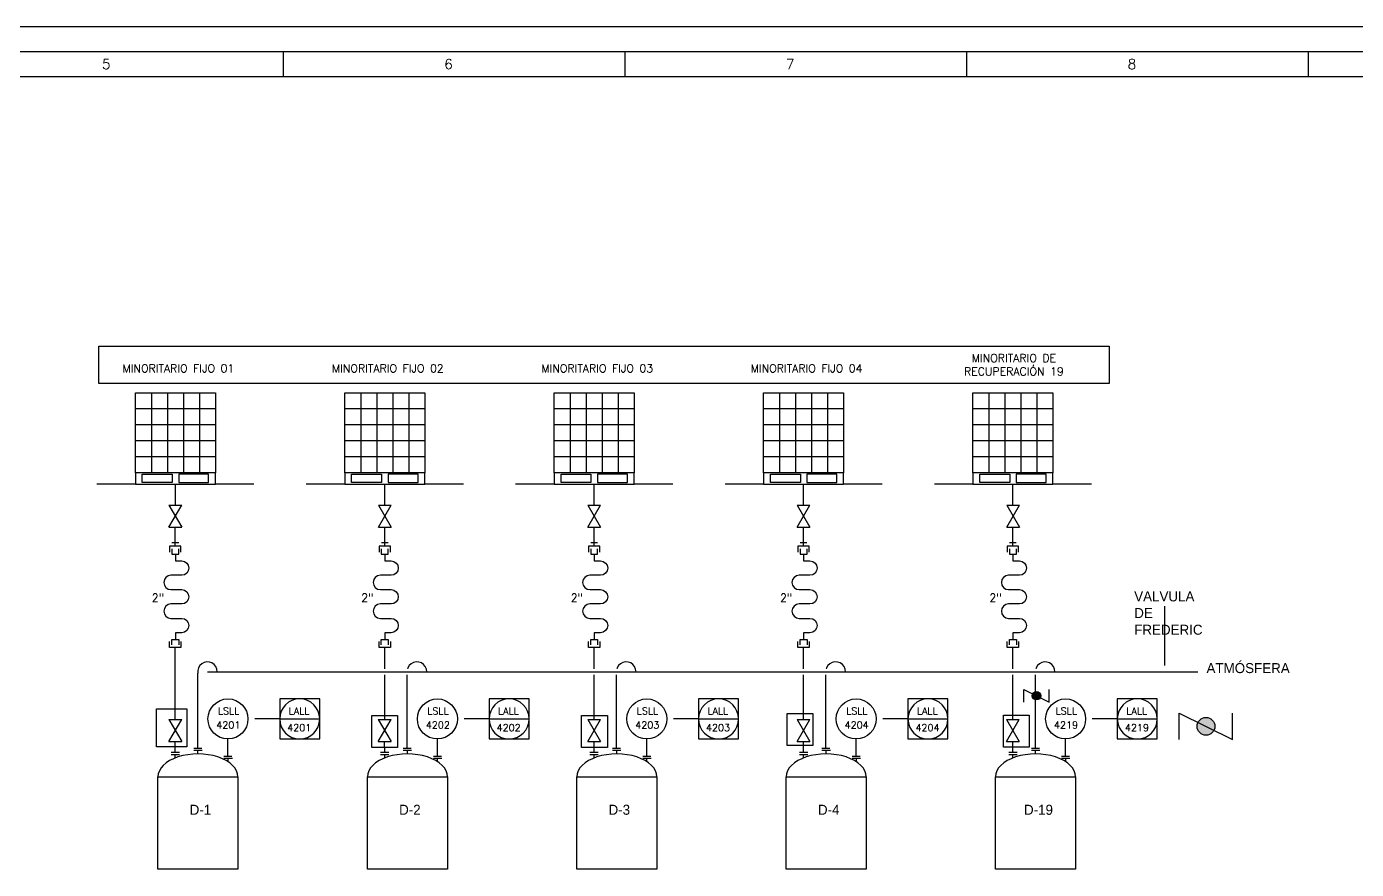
# Model space of a CAD drawing. Header units: millimetres. Extents: x -141 to 426, y 1 to 299.
# Drawn here: x 155.9 to 288.8, y 214.9 to 299.2 of the extents above; entities that cross this region are included whole.
import ezdxf
from ezdxf.enums import TextEntityAlignment as Align

# ---------------------------------------------------------------- set-up
doc = ezdxf.new("R2010")
doc.units = ezdxf.units.MM
doc.set_wipeout_variables(frame=1)
doc.linetypes.add('TRAZOS', pattern=[0.75, 0.5, -0.25])
for name, color, linetype in [('CAJETIN', 1, 'Continuous'), ('FORMATO', 7, 'Continuous'), ('INSTRUMENTOS', 1, 'Continuous'), ('TEXTO-VALVULAS Y ACCESORIOS', 7, 'Continuous'), ('TUBERIA', 5, 'Continuous'), ('VALVULAS Y ACCESORIOS', 1, 'Continuous')]:
    doc.layers.add(name, color=color, linetype=linetype)
doc.styles.add('PY', font='ROMANS.shx')
doc.styles.add('PY1', font='ROMANS.shx', dxfattribs={"width": 0.8})
doc.linetypes.add('SEÑAL_MECANICA2', pattern='A,4.411183,["o",PY,S=4.130212,R=360,X=0,Y=-1.374288],0.588817,-0.374158,["",PY,S=2,R=360,X=0,Y=-0.688262],-2.183682', length=7.55784)

# ---------------------------------------------------------------- blocks, each defined once
blk = doc.blocks.new('SEÑAL CIR')
at = {"color": 1}
blk.add_circle((0, 5.7), 5.7, dxfattribs=at)
at = {"layer": 'INSTRUMENTOS', "linetype": 'Continuous', "style": 'PY', "flags": 4}
for p in [(0.18, 6.94), (0.13, 2.95)]:
    blk.add_attdef('---', text='', height=2, dxfattribs=at).set_placement(p, align=Align.CENTER)
blk = doc.blocks.new('SEÑAL CIRCU MARCO')
at = {"color": 1, "linetype": 'Continuous', "ltscale": 0.5}
blk.add_line((5.7, 5.7), (-5.7, 5.7), dxfattribs=at)
at = {"color": 1, "flags": 128}
blk.add_lwpolyline([(5.7, 0), (-5.7, 0), (-5.7, 11.4), (5.7, 11.4)], close=True, dxfattribs=at)
at = {"color": 1}
blk.add_circle((0, 5.7), 5.7, dxfattribs=at)
at = {"style": 'PY'}
for tag, p in [('XXX', (0.18, 7.98)), ('YYY', (0.13, 3.24))]:
    blk.add_attdef(tag, text='', height=2, dxfattribs=at).set_placement(p, align=Align.MIDDLE)
blk = doc.blocks.new('MARCO-A1')
at = {"layer": 'FORMATO', "color": 5}
for p, q in [((352.08, 589), (352.08, 584)), ((420.5, 589), (420.5, 584)), ((488.92, 589), (488.92, 584)), ((557.33, 589), (557.33, 584))]:
    blk.add_line(p, q, dxfattribs=at)
at = {"layer": 'FORMATO', "color": 1}
blk.add_lwpolyline([(0, 594), (841, 594), (841, 0), (0, 0)], close=True, dxfattribs=at)
at = {"layer": 'FORMATO', "color": 5}
blk.add_lwpolyline([(5, 589), (836, 589), (836, 5), (5, 5)], close=True, dxfattribs=at)
at = {"layer": 'FORMATO', "color": 8, "linetype": 'Continuous'}
blk.add_lwpolyline([(10, 584), (831, 584), (831, 10), (10, 10)], close=True, dxfattribs=at)
at = {"layer": 'FORMATO', "color": 1, "style": 'PY'}
for s, p in [('5', (315.82, 585.5)), ('6', (384.34, 585.5)), ('7', (452.75, 585.5)), ('8', (521.17, 585.5))]:
    blk.add_text(s, height=2, dxfattribs=at).set_placement(p)
blk = doc.blocks.new('VALV DE MARIPOSA')
at = {"layer": 'VALVULAS Y ACCESORIOS'}
h = blk.add_hatch(color=256, dxfattribs=at)
edge = h.paths.add_edge_path()
edge.add_arc((2.67, 0), 0.889, 0, 360)
at = {"layer": 'VALVULAS Y ACCESORIOS', "flags": 128}
blk.add_lwpolyline([(0, -1.33), (0, 1.33), (5.33, -1.33), (5.33, 1.33)], dxfattribs=at)
at = {"layer": 'VALVULAS Y ACCESORIOS'}
blk.add_circle((2.67, 0), 0.889, dxfattribs=at)
at = {"layer": 'TEXTO-VALVULAS Y ACCESORIOS', "linetype": 'SEÑAL_MECANICA2', "style": 'PY1', "width": 0.8}
blk.add_attdef('REF.', text='', height=2, dxfattribs=at).set_placement((2.94, -3.07), align=Align.MIDDLE)

msp = doc.modelspace()

# ---------------------------------------------------------------- linework, layer by layer
for p, q in [((168.34, 262.57), (168.34, 254.57)), ((169.94, 262.57), (169.94, 254.57)), ((171.54, 262.57), (171.54, 254.57)), ((173.14, 262.57), (173.14, 254.57)), ((189.28, 262.57), (189.28, 254.57)), ((190.88, 262.57), (190.88, 254.57)), ((192.48, 262.57), (192.48, 254.57)), ((194.08, 262.57), (194.08, 254.57)), ((210.22, 262.57), (210.22, 254.57)), ((211.82, 262.57), (211.82, 254.57)), ((213.42, 262.57), (213.42, 254.57)), ((215.02, 262.57), (215.02, 254.57)), ((231.16, 262.57), (231.16, 254.57)), ((232.76, 262.57), (232.76, 254.57)), ((234.36, 262.57), (234.36, 254.57)), ((235.96, 262.57), (235.96, 254.57)), ((252.09, 262.57), (252.09, 254.57)), ((253.69, 262.57), (253.69, 254.57)), ((255.29, 262.57), (255.29, 254.57)), ((256.89, 262.57), (256.89, 254.57)), ((174.74, 260.97), (166.74, 260.97)), ((195.68, 260.97), (187.68, 260.97)), ((216.62, 260.97), (208.62, 260.97)), ((237.56, 260.97), (229.56, 260.97)), ((258.49, 260.97), (250.49, 260.97)), ((174.74, 259.37), (166.74, 259.37)), ((195.68, 259.37), (187.68, 259.37)), ((216.62, 259.37), (208.62, 259.37)), ((237.56, 259.37), (229.56, 259.37)), ((258.49, 259.37), (250.49, 259.37)), ((174.74, 257.77), (166.74, 257.77)), ((195.68, 257.77), (187.68, 257.77)), ((216.62, 257.77), (208.62, 257.77)), ((237.56, 257.77), (229.56, 257.77)), ((258.49, 257.77), (250.49, 257.77)), ((174.74, 256.17), (166.74, 256.17)), ((195.68, 256.17), (187.68, 256.17)), ((216.62, 256.17), (208.62, 256.17)), ((237.56, 256.17), (229.56, 256.17)), ((258.49, 256.17), (250.49, 256.17)), ((166.74, 253.45), (162.88, 253.45)), ((178.6, 253.45), (174.74, 253.45)), ((187.68, 253.45), (183.82, 253.45)), ((199.54, 253.45), (195.68, 253.45)), ((208.62, 253.45), (204.76, 253.45)), ((220.48, 253.45), (216.62, 253.45)), ((229.56, 253.45), (225.7, 253.45)), ((241.41, 253.45), (237.56, 253.45)), ((250.49, 253.45), (246.64, 253.45)), ((262.35, 253.45), (258.49, 253.45))]:
    msp.add_line(p, q)
at = {"color": 1}
for p, q in [((170.74, 251.34), (170.74, 253.45)), ((191.68, 251.34), (191.68, 253.45)), ((212.62, 251.34), (212.62, 253.45)), ((233.56, 251.34), (233.56, 253.45)), ((254.49, 251.34), (254.49, 253.45)), ((170.1, 249.14), (171.38, 251.34)), ((170.1, 251.34), (171.38, 249.14)), ((170.1, 251.34), (171.38, 251.34)), ((191.04, 249.14), (192.31, 251.34)), ((191.04, 251.34), (192.31, 249.14)), ((191.04, 251.34), (192.31, 251.34)), ((211.98, 249.14), (213.25, 251.34)), ((211.98, 251.34), (213.25, 249.14)), ((211.98, 251.34), (213.25, 251.34)), ((232.92, 249.14), (234.19, 251.34)), ((232.92, 251.34), (234.19, 249.14)), ((232.92, 251.34), (234.19, 251.34)), ((253.86, 249.14), (255.13, 251.34)), ((253.86, 251.34), (255.13, 249.14)), ((253.86, 251.34), (255.13, 251.34)), ((170.1, 249.14), (171.38, 249.14)), ((170.73, 247.23), (170.73, 249.14)), ((191.04, 249.14), (192.31, 249.14)), ((191.67, 247.23), (191.67, 249.14)), ((211.98, 249.14), (213.25, 249.14)), ((212.61, 247.23), (212.61, 249.14)), ((232.92, 249.14), (234.19, 249.14)), ((233.55, 247.23), (233.55, 249.14)), ((253.86, 249.14), (255.13, 249.14)), ((254.49, 247.23), (254.49, 249.14)), ((170.4, 247.59), (171.07, 247.59)), ((191.34, 247.59), (192.01, 247.59)), ((212.28, 247.59), (212.94, 247.59)), ((233.21, 247.59), (233.88, 247.59)), ((254.15, 247.59), (254.82, 247.59)), ((170.73, 229.91), (170.73, 237.12)), ((191.67, 229.91), (191.67, 237.12)), ((212.61, 229.91), (212.61, 237.12)), ((233.55, 229.91), (233.55, 237.12)), ((254.48, 229.91), (254.48, 237.12)), ((172.98, 227), (172.98, 234.54)), ((193.92, 227), (193.92, 234.54)), ((214.86, 227), (214.86, 234.54)), ((235.79, 227), (235.79, 234.54)), ((256.73, 227), (256.73, 234.54)), ((170.09, 227.7), (171.37, 229.91)), ((170.09, 229.91), (171.37, 227.7)), ((170.09, 229.91), (171.37, 229.91)), ((191.03, 227.7), (192.3, 229.91)), ((191.03, 229.91), (192.3, 227.7)), ((191.03, 229.91), (192.3, 229.91)), ((211.97, 227.7), (213.24, 229.91)), ((211.97, 229.91), (213.24, 227.7)), ((211.97, 229.91), (213.24, 229.91)), ((232.91, 227.7), (234.18, 229.91)), ((232.91, 229.91), (234.18, 227.7)), ((232.91, 229.91), (234.18, 229.91)), ((253.85, 227.7), (255.12, 229.91)), ((253.85, 229.91), (255.12, 227.7)), ((253.85, 229.91), (255.12, 229.91)), ((170.09, 227.7), (171.37, 227.7)), ((170.73, 226.64), (170.72, 227.7)), ((176, 226.22), (176, 227.97)), ((191.03, 227.7), (192.3, 227.7)), ((191.67, 226.64), (191.66, 227.7)), ((196.94, 226.22), (196.94, 227.97)), ((211.97, 227.7), (213.24, 227.7)), ((212.61, 226.64), (212.6, 227.7)), ((217.88, 226.22), (217.88, 227.97)), ((232.91, 227.7), (234.18, 227.7)), ((233.55, 226.64), (233.54, 227.7)), ((238.81, 226.22), (238.81, 227.97)), ((253.85, 227.7), (255.12, 227.7)), ((254.48, 226.64), (254.48, 227.7)), ((259.75, 226.22), (259.75, 227.97)), ((170.31, 226.64), (171.15, 226.64)), ((170.31, 226.42), (171.15, 226.42)), ((170.73, 226.04), (170.73, 226.42)), ((172.58, 226.85), (173.42, 226.85)), ((173, 226.47), (173, 226.85)), ((175.6, 226.06), (176.44, 226.06)), ((176.02, 225.69), (176.02, 226.06)), ((191.25, 226.64), (192.09, 226.64)), ((191.25, 226.42), (192.09, 226.42)), ((191.67, 226.04), (191.67, 226.42)), ((193.52, 226.85), (194.36, 226.85)), ((193.94, 226.47), (193.94, 226.85)), ((196.54, 226.06), (197.37, 226.06)), ((196.96, 225.69), (196.96, 226.06)), ((212.19, 226.64), (213.03, 226.64)), ((212.19, 226.42), (213.03, 226.42)), ((212.61, 226.04), (212.61, 226.42)), ((214.46, 226.85), (215.29, 226.85)), ((214.88, 226.47), (214.88, 226.85)), ((217.48, 226.06), (218.31, 226.06)), ((217.89, 225.69), (217.89, 226.06)), ((233.13, 226.64), (233.97, 226.64)), ((233.13, 226.42), (233.97, 226.42)), ((233.55, 226.04), (233.55, 226.42)), ((235.39, 226.85), (236.23, 226.85)), ((235.81, 226.47), (235.81, 226.85)), ((238.41, 226.06), (239.25, 226.06)), ((238.83, 225.69), (238.83, 226.06)), ((254.07, 226.64), (254.9, 226.64)), ((254.07, 226.42), (254.9, 226.42)), ((254.48, 226.04), (254.48, 226.42)), ((256.33, 226.85), (257.17, 226.85)), ((256.75, 226.47), (256.75, 226.85)), ((259.35, 226.06), (260.19, 226.06)), ((259.77, 225.69), (259.77, 226.06))]:
    msp.add_line(p, q, dxfattribs=at)
at = {"color": 2}
msp.add_line((269.64, 241.25), (269.64, 235.31), dxfattribs=at)
for points in [[(163.09, 267.22), (264.12, 267.22), (264.12, 263.51), (163.09, 263.51)], [(168.84, 230.97), (171.89, 230.97), (171.89, 227.18), (168.84, 227.18)], [(190.38, 230.31), (192.95, 230.31), (192.95, 227.11), (190.38, 227.11)], [(211.36, 230.31), (213.93, 230.31), (213.93, 227.11), (211.36, 227.11)], [(231.92, 230.5), (234.49, 230.5), (234.49, 227.3), (231.92, 227.3)], [(253.53, 230.35), (256.1, 230.35), (256.1, 227.15), (253.53, 227.15)]]:
    msp.add_lwpolyline(points, close=True, dxfattribs=at)
for points in [[(174.74, 254.57), (166.74, 254.57), (166.74, 262.57), (174.74, 262.57)], [(195.68, 254.57), (187.68, 254.57), (187.68, 262.57), (195.68, 262.57)], [(216.62, 254.57), (208.62, 254.57), (208.62, 262.57), (216.62, 262.57)], [(237.56, 254.57), (229.56, 254.57), (229.56, 262.57), (237.56, 262.57)], [(258.49, 254.57), (250.49, 254.57), (250.49, 262.57), (258.49, 262.57)], [(174.74, 254.57), (166.74, 254.57), (166.74, 253.45), (174.74, 253.45)], [(167.42, 254.43), (170.41, 254.43), (170.41, 253.59), (167.42, 253.59)], [(174.06, 254.43), (171.07, 254.43), (171.07, 253.59), (174.06, 253.59)], [(195.68, 254.57), (187.68, 254.57), (187.68, 253.45), (195.68, 253.45)], [(188.36, 254.43), (191.35, 254.43), (191.35, 253.59), (188.36, 253.59)], [(195, 254.43), (192.01, 254.43), (192.01, 253.59), (195, 253.59)], [(216.62, 254.57), (208.62, 254.57), (208.62, 253.45), (216.62, 253.45)], [(209.3, 254.43), (212.29, 254.43), (212.29, 253.59), (209.3, 253.59)], [(215.94, 254.43), (212.94, 254.43), (212.94, 253.59), (215.94, 253.59)], [(237.56, 254.57), (229.56, 254.57), (229.56, 253.45), (237.56, 253.45)], [(230.24, 254.43), (233.23, 254.43), (233.23, 253.59), (230.24, 253.59)], [(236.87, 254.43), (233.88, 254.43), (233.88, 253.59), (236.87, 253.59)], [(258.49, 254.57), (250.49, 254.57), (250.49, 253.45), (258.49, 253.45)], [(251.18, 254.43), (254.17, 254.43), (254.17, 253.59), (251.18, 253.59)], [(257.81, 254.43), (254.82, 254.43), (254.82, 253.59), (257.81, 253.59)], [(169, 224.19), (177, 224.19), (177, 214.94), (169, 214.94)], [(189.94, 224.19), (197.94, 224.19), (197.94, 214.94), (189.94, 214.94)], [(210.87, 224.19), (218.88, 224.19), (218.88, 214.94), (210.87, 214.94)], [(231.81, 224.19), (239.81, 224.19), (239.81, 214.94), (231.81, 214.94)], [(252.75, 224.19), (260.75, 224.19), (260.75, 214.94), (252.75, 214.94)]]:
    msp.add_lwpolyline(points, close=True)
at = {"color": 1, "flags": 128}
for points in [[(171.3, 246.63), (171.3, 247.23), (170.16, 247.23), (170.16, 246.63)], [(192.24, 246.63), (192.24, 247.23), (191.1, 247.23), (191.1, 246.63)], [(213.18, 246.63), (213.18, 247.23), (212.04, 247.23), (212.04, 246.63)], [(234.12, 246.63), (234.12, 247.23), (232.98, 247.23), (232.98, 246.63)], [(255.05, 246.63), (255.05, 247.23), (253.91, 247.23), (253.91, 246.63)], [(171.3, 237.72), (171.3, 237.12), (170.16, 237.12), (170.16, 237.72)], [(192.24, 237.72), (192.24, 237.12), (191.1, 237.12), (191.1, 237.72)], [(213.18, 237.72), (213.18, 237.12), (212.04, 237.12), (212.04, 237.72)], [(234.12, 237.72), (234.12, 237.12), (232.98, 237.12), (232.98, 237.72)], [(255.05, 237.72), (255.05, 237.12), (253.91, 237.12), (253.91, 237.72)]]:
    msp.add_lwpolyline(points, dxfattribs=at)
at = {"color": 1}
for centre in [(173.95, 234.69), (194.89, 234.69), (215.82, 234.69), (236.76, 234.69), (257.7, 234.69)]:
    msp.add_arc(centre, 0.98, 0, 188.8416, dxfattribs=at)
for centre in [(173, 224.19), (193.94, 224.19), (214.88, 224.19), (235.81, 224.19), (256.75, 224.19)]:
    msp.add_ellipse(centre, major_axis=(4, 0), ratio=0.569877, start_param=0, end_param=3.141593)
at = {"layer": 'CAJETIN', "color": 1, "linetype": 'TRAZOS', "ltscale": 5}
for p, q in [((181.17, 229.97), (178, 229.97)), ((202.11, 229.97), (198.94, 229.97)), ((223.05, 229.97), (219.88, 229.97)), ((243.98, 229.97), (240.81, 229.97)), ((264.92, 229.97), (261.75, 229.97))]:
    msp.add_line(p, q, dxfattribs=at)
at = {"layer": 'INSTRUMENTOS', "color": 1, "ltscale": 0.1, "flags": 128}
for points in [[(170.39, 246.96), (170.39, 246.44), (171.08, 246.44), (171.08, 246.96)], [(191.33, 246.96), (191.33, 246.44), (192.02, 246.44), (192.02, 246.96)], [(212.27, 246.96), (212.27, 246.44), (212.96, 246.44), (212.96, 246.96)], [(233.21, 246.96), (233.21, 246.44), (233.9, 246.44), (233.9, 246.96)], [(254.15, 246.96), (254.15, 246.44), (254.84, 246.44), (254.84, 246.96)], [(170.39, 237.39), (170.39, 237.91), (171.08, 237.91), (171.08, 237.39)], [(191.33, 237.39), (191.33, 237.91), (192.02, 237.91), (192.02, 237.39)], [(212.27, 237.39), (212.27, 237.91), (212.96, 237.91), (212.96, 237.39)], [(233.21, 237.39), (233.21, 237.91), (233.9, 237.91), (233.9, 237.39)], [(254.15, 237.39), (254.15, 237.91), (254.84, 237.91), (254.84, 237.39)]]:
    msp.add_lwpolyline(points, dxfattribs=at)
at = {"layer": 'TUBERIA', "color": 5, "linetype": 'Continuous', "flags": 128}
for points in [[(170.74, 246.44), (170.74, 245.76), (171.37, 245.76, -1), (171.37, 244.33), (170.3, 244.33, 1), (170.3, 242.89), (171.37, 242.89, -1), (171.37, 241.46), (170.3, 241.46, 1), (170.3, 240.02), (171.37, 240.02, -1), (171.37, 238.59), (170.74, 238.59), (170.74, 237.91)], [(191.68, 246.44), (191.68, 245.76), (192.31, 245.76, -1), (192.31, 244.33), (191.24, 244.33, 1), (191.24, 242.89), (192.31, 242.89, -1), (192.31, 241.46), (191.24, 241.46, 1), (191.24, 240.02), (192.31, 240.02, -1), (192.31, 238.59), (191.68, 238.59), (191.68, 237.91)], [(212.61, 246.44), (212.61, 245.76), (213.25, 245.76, -1), (213.25, 244.33), (212.18, 244.33, 1), (212.18, 242.89), (213.25, 242.89, -1), (213.25, 241.46), (212.18, 241.46, 1), (212.18, 240.02), (213.25, 240.02, -1), (213.25, 238.59), (212.61, 238.59), (212.61, 237.91)], [(233.55, 246.44), (233.55, 245.76), (234.19, 245.76, -1), (234.19, 244.33), (233.11, 244.33, 1), (233.11, 242.89), (234.19, 242.89, -1), (234.19, 241.46), (233.11, 241.46, 1), (233.11, 240.02), (234.19, 240.02, -1), (234.19, 238.59), (233.55, 238.59), (233.55, 237.91)], [(254.49, 246.44), (254.49, 245.76), (255.13, 245.76, -1), (255.13, 244.33), (254.05, 244.33, 1), (254.05, 242.89), (255.13, 242.89, -1), (255.13, 241.46), (254.05, 241.46, 1), (254.05, 240.02), (255.13, 240.02, -1), (255.13, 238.59), (254.49, 238.59), (254.49, 237.91)]]:
    msp.add_lwpolyline(points, format="xyb", dxfattribs=at)
at = {"layer": 'VALVULAS Y ACCESORIOS', "ltscale": 0.1}
for p, q in [((173.38, 227), (172.58, 227)), ((176.4, 226.22), (175.6, 226.22)), ((194.32, 227), (193.52, 227)), ((197.34, 226.22), (196.54, 226.22)), ((215.26, 227), (214.46, 227)), ((218.28, 226.22), (217.48, 226.22)), ((236.19, 227), (235.39, 227)), ((239.21, 226.22), (238.41, 226.22)), ((257.13, 227), (256.33, 227)), ((260.15, 226.22), (259.35, 226.22))]:
    msp.add_line(p, q, dxfattribs=at)

# ---------------------------------------------------------------- block references
at = {"linetype": 'Continuous', "xscale": 0.4787717438991631, "yscale": 0.4787717438991631, "zscale": 0.4787717438991631}
msp.add_blockref('VALV DE MARIPOSA', (255.56, 232.29), dxfattribs=at)
at = {"linetype": 'Continuous'}
ref = msp.add_blockref('SEÑAL CIR', (176, 227.97), dxfattribs=dict(at, xscale=0.3508399999999711, yscale=0.3508399999999711, zscale=0.3508399999999711))
ref.add_attrib('---', 'LSLL', dxfattribs={"layer": 'INSTRUMENTOS', "color": 7, "linetype": 'Continuous', "height": 0.702, "rotation": 360, "style": 'PY'}).set_placement((176.06, 230.41), align=Align.CENTER)
ref.add_attrib('---', '4201', dxfattribs={"layer": 'INSTRUMENTOS', "color": 7, "linetype": 'Continuous', "height": 0.702, "rotation": 360, "style": 'PY'}).set_placement((176.04, 229.01), align=Align.CENTER)
ref = msp.add_blockref('SEÑAL CIRCU MARCO', (183.17, 227.97), dxfattribs=dict(xscale=-0.3511153654363625, yscale=0.3511153654362715, zscale=0.3511153654363271, rotation=359.9999999999964))
ref.add_attrib('XXX', 'LALL', dxfattribs={"height": 0.702, "rotation": 360, "style": 'PY'}).set_placement((183.11, 230.77), align=Align.MIDDLE)
ref.add_attrib('YYY', '4201', dxfattribs={"height": 0.702, "rotation": 360, "style": 'PY'}).set_placement((183.12, 229.11), align=Align.MIDDLE)
ref = msp.add_blockref('SEÑAL CIR', (196.94, 227.97), dxfattribs=dict(at, xscale=0.3508399999999711, yscale=0.3508399999999711, zscale=0.3508399999999711))
ref.add_attrib('---', 'LSLL', dxfattribs={"layer": 'INSTRUMENTOS', "color": 7, "linetype": 'Continuous', "height": 0.702, "rotation": 360, "style": 'PY'}).set_placement((197, 230.41), align=Align.CENTER)
ref.add_attrib('---', '4202', dxfattribs={"layer": 'INSTRUMENTOS', "color": 7, "linetype": 'Continuous', "height": 0.702, "rotation": 360, "style": 'PY'}).set_placement((196.98, 229.01), align=Align.CENTER)
ref = msp.add_blockref('SEÑAL CIRCU MARCO', (204.11, 227.97), dxfattribs=dict(xscale=-0.3511153654363625, yscale=0.3511153654362715, zscale=0.3511153654363271, rotation=359.9999999999964))
ref.add_attrib('XXX', 'LALL', dxfattribs={"height": 0.702, "rotation": 360, "style": 'PY'}).set_placement((204.04, 230.77), align=Align.MIDDLE)
ref.add_attrib('YYY', '4202', dxfattribs={"height": 0.702, "rotation": 360, "style": 'PY'}).set_placement((204.06, 229.11), align=Align.MIDDLE)
ref = msp.add_blockref('SEÑAL CIR', (217.88, 227.97), dxfattribs=dict(at, xscale=0.3508399999999711, yscale=0.3508399999999711, zscale=0.3508399999999711))
ref.add_attrib('---', 'LSLL', dxfattribs={"layer": 'INSTRUMENTOS', "color": 7, "linetype": 'Continuous', "height": 0.702, "rotation": 360, "style": 'PY'}).set_placement((217.94, 230.41), align=Align.CENTER)
ref.add_attrib('---', '4203', dxfattribs={"layer": 'INSTRUMENTOS', "color": 7, "linetype": 'Continuous', "height": 0.702, "rotation": 360, "style": 'PY'}).set_placement((217.92, 229.01), align=Align.CENTER)
ref = msp.add_blockref('SEÑAL CIRCU MARCO', (225.05, 227.97), dxfattribs=dict(xscale=-0.3511153654363625, yscale=0.3511153654362715, zscale=0.3511153654363271, rotation=359.9999999999964))
ref.add_attrib('XXX', 'LALL', dxfattribs={"height": 0.702, "rotation": 360, "style": 'PY'}).set_placement((224.98, 230.77), align=Align.MIDDLE)
ref.add_attrib('YYY', '4203', dxfattribs={"height": 0.702, "rotation": 360, "style": 'PY'}).set_placement((225, 229.11), align=Align.MIDDLE)
ref = msp.add_blockref('SEÑAL CIR', (238.81, 227.97), dxfattribs=dict(at, xscale=0.3508399999999711, yscale=0.3508399999999711, zscale=0.3508399999999711))
ref.add_attrib('---', 'LSLL', dxfattribs={"layer": 'INSTRUMENTOS', "color": 7, "linetype": 'Continuous', "height": 0.702, "rotation": 360, "style": 'PY'}).set_placement((238.88, 230.41), align=Align.CENTER)
ref.add_attrib('---', '4204', dxfattribs={"layer": 'INSTRUMENTOS', "color": 7, "linetype": 'Continuous', "height": 0.702, "rotation": 360, "style": 'PY'}).set_placement((238.86, 229.01), align=Align.CENTER)
ref = msp.add_blockref('SEÑAL CIRCU MARCO', (245.99, 227.97), dxfattribs=dict(xscale=-0.3511153654363625, yscale=0.3511153654362715, zscale=0.3511153654363271, rotation=359.9999999999964))
ref.add_attrib('XXX', 'LALL', dxfattribs={"height": 0.702, "rotation": 360, "style": 'PY'}).set_placement((245.92, 230.77), align=Align.MIDDLE)
ref.add_attrib('YYY', '4204', dxfattribs={"height": 0.702, "rotation": 360, "style": 'PY'}).set_placement((245.94, 229.11), align=Align.MIDDLE)
ref = msp.add_blockref('SEÑAL CIR', (259.75, 227.97), dxfattribs=dict(at, xscale=0.3508399999999711, yscale=0.3508399999999711, zscale=0.3508399999999711))
ref.add_attrib('---', 'LSLL', dxfattribs={"layer": 'INSTRUMENTOS', "color": 7, "linetype": 'Continuous', "height": 0.702, "rotation": 360, "style": 'PY'}).set_placement((259.82, 230.41), align=Align.CENTER)
ref.add_attrib('---', '4219', dxfattribs={"layer": 'INSTRUMENTOS', "color": 7, "linetype": 'Continuous', "height": 0.702, "rotation": 360, "style": 'PY'}).set_placement((259.8, 229.01), align=Align.CENTER)
ref = msp.add_blockref('SEÑAL CIRCU MARCO', (266.92, 227.97), dxfattribs=dict(xscale=-0.3511153654363625, yscale=0.3511153654362715, zscale=0.3511153654363271, rotation=359.9999999999964))
ref.add_attrib('XXX', 'LALL', dxfattribs={"height": 0.702, "rotation": 360, "style": 'PY'}).set_placement((266.86, 230.77), align=Align.MIDDLE)
ref.add_attrib('YYY', '4219', dxfattribs={"height": 0.702, "rotation": 360, "style": 'PY'}).set_placement((266.88, 229.11), align=Align.MIDDLE)
msp.add_blockref('VALV DE MARIPOSA', (271.12, 229.23), dxfattribs=at)

# ---------------------------------------------------------------- texts
at = {"char_height": 1, "attachment_point": 1}
for s, insert in [('{\\fCentury Gothic|b0|i0|c0|p34;VALVULA DE FREDERIC}', (266.61, 242.72)), ('{\\fCentury Gothic|b0|i0|c0|p34;ATMÓSFERA}', (273.84, 235.55))]:
    msp.add_mtext_dynamic_manual_height_columns(s, width=2.5794, gutter_width=5, heights=[0], dxfattribs=dict(at, insert=insert))
at = {"color": 6, "char_height": 1, "width": 5.425, "attachment_point": 1}
for s, insert in [('{\\fCentury Gothic|b0|i0|c0|p34;D-1}', (172.17, 221.39)), ('{\\fCentury Gothic|b0|i0|c0|p34;D-2}', (193.11, 221.39)), ('{\\fCentury Gothic|b0|i0|c0|p34;D-3}', (214.05, 221.39)), ('{\\fCentury Gothic|b0|i0|c0|p34;D-4}', (234.99, 221.39)), ('{\\fCentury Gothic|b0|i0|c0|p34;D-19}', (255.59, 221.39))]:
    msp.add_mtext(s, dxfattribs=dict(at, insert=insert))
at = {"layer": 'TEXTO-VALVULAS Y ACCESORIOS', "style": 'PY'}
for s, p in [('MINORITARIO FIJO 01', (171.04, 264.61)), ('MINORITARIO FIJO 02', (191.98, 264.61)), ('MINORITARIO FIJO 03', (212.92, 264.61)), ('MINORITARIO FIJO 04', (233.85, 264.61)), ('2"', (169, 241.69)), ('2"', (189.94, 241.69)), ('2"', (210.88, 241.69)), ('2"', (231.81, 241.69)), ('2"', (252.75, 241.69))]:
    msp.add_text(s, height=0.8, dxfattribs=at).set_placement(p, align=Align.CENTER)
at = {"layer": 'TEXTO-VALVULAS Y ACCESORIOS', "insert": (242.82, 266.44), "char_height": 0.8, "width": 23.52, "attachment_point": 1, "style": 'PY'}
msp.add_mtext('\\pxqc;MINORITARIO DE\\PRECUPERACIÓN 19', dxfattribs=at)

# ---------------------------------------------------------------- next in the draw order: wipeouts: each hides what was drawn before it
for points in [[(191.38, 234.97), (191.95, 234.97), (191.95, 234.4), (191.38, 234.4)], [(193.63, 234.97), (194.2, 234.97), (194.2, 234.4), (193.63, 234.4)], [(212.32, 234.97), (212.89, 234.97), (212.89, 234.4), (212.32, 234.4)], [(214.57, 234.97), (215.14, 234.97), (215.14, 234.4), (214.57, 234.4)], [(233.26, 234.97), (233.83, 234.97), (233.83, 234.4), (233.26, 234.4)], [(235.5, 234.97), (236.07, 234.97), (236.07, 234.4), (235.5, 234.4)], [(254.2, 234.97), (254.77, 234.97), (254.77, 234.4), (254.2, 234.4)], [(256.44, 234.97), (257.01, 234.97), (257.01, 234.4), (256.44, 234.4)]]:
    msp.add_wipeout(points)

# ---------------------------------------------------------------- next in the draw order: linework, layer by layer
at = {"color": 1}
msp.add_lwpolyline([(173.95, 234.69), (272.97, 234.69)], dxfattribs=at)

# ---------------------------------------------------------------- next in the draw order: block references
at = {"xscale": 0.499409123998651, "yscale": 0.499409123998651, "zscale": 0.499409123998651}
msp.add_blockref('MARCO-A1', (5.68, 2.52), dxfattribs=at)

doc.saveas('drawing.dxf')
